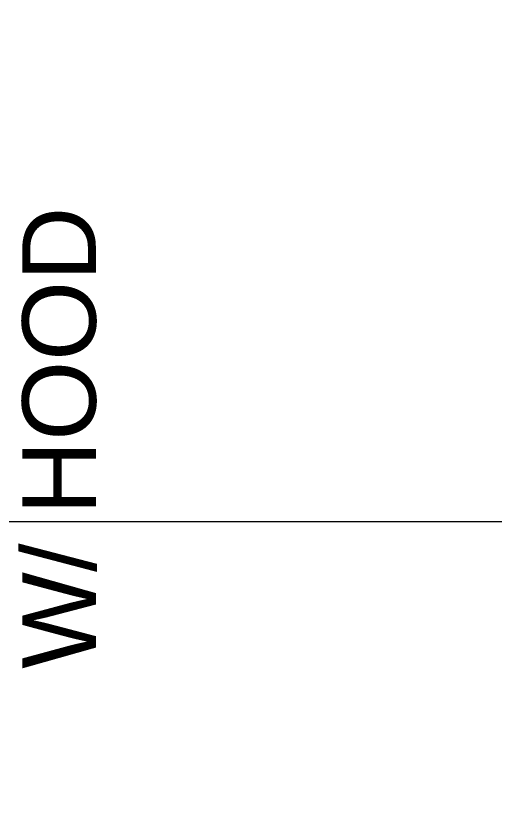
# Model space of a CAD drawing. Header units: inches. Extents: x -28708 to -16583, y 64755 to 66587.
# Drawn here: x -24678.09 to -24648.82, y 66130.5 to 66179.87 of the extents above; entities that cross this region are included whole.
import ezdxf

# ---------------------------------------------------------------- set-up
doc = ezdxf.new("R2010")
doc.units = ezdxf.units.IN
doc.header["$LTSCALE"] = 20
doc.header["$MEASUREMENT"] = 0
doc.linetypes.add('Ceter', pattern=[20, 6, -3, 2, -3, 6])
doc.linetypes.add('Dashed Small', pattern=[4, 1, -2, 1])
doc.layers.add('DIM', color=2, linetype='Continuous')
doc.layers.add('TEXT', color=3, linetype='Continuous')
doc.layers.add('SPSHAPE_OUTLINE', color=7, linetype='Continuous', lineweight=0)
doc.styles.add('0.25 INCH', font='arial.ttf', dxfattribs={"height": 4})
doc.styles.add('Arial', font='arial.ttf')
doc.dimstyles.new('0.25 INCH', dxfattribs={"dimtxt": 4, "dimasz": 5, "dimexe": 3, "dimexo": 2, "dimgap": 1.5, "dimtad": 1, "dimdec": 3, "dimzin": 3, "dimdsep": 46, "dimlunit": 4, "dimtxsty": '0.25 INCH', "dimblk": 'ARCHTICK', "dimcen": 0.09, "dimclrd": 95, "dimclre": 8, "dimclrt": 30, "dimadec": 0, "dimazin": 0, "dimtfac": 0.65, "dimtdec": 3, "dimtofl": 0, "dimtmove": 2, "dimatfit": 3, "dimfxl": 0.18, "dimfrac": 1, "dimtolj": 1, "dimtzin": 0, "dimlwd": -1, "dimlwe": -1, "dimarcsym": 0})

# ---------------------------------------------------------------- blocks, each defined once
blk = doc.blocks.new('_ArchTick')
at = {"color": 0, "linetype": 'ByBlock', "const_width": 0.15}
blk.add_lwpolyline([(-0.5, -0.5), (0.5, 0.5)], dxfattribs=at)
blk = doc.blocks.new('*D323')
at = {"layer": 'DEFPOINTS', "color": 0, "linetype": 'ByBlock', "lineweight": -2, "transparency": 16777216}
for p in [(-24539.641, 66464.223), (-24837.655, 65660.224), (-24717.655, 65660.224)]:
    blk.add_point(p, dxfattribs=at)
at = {"layer": 'DIM', "color": 8, "transparency": 16777216}
for p, q in [((-24541.641, 66464.223), (-24840.655, 66464.223)), ((-24719.655, 65660.224), (-24840.655, 65660.224))]:
    blk.add_line(p, q, dxfattribs=at)
at = {"layer": 'DIM', "color": 95, "transparency": 16777216}
blk.add_line((-24837.655, 66464.223), (-24837.655, 65660.224), dxfattribs=at)
at = {"layer": 'DIM', "color": 95, "linetype": 'ByBlock', "transparency": 16777216, "xscale": 5, "yscale": 5, "zscale": 5}
for p, rotation in [((-24837.655, 66464.223), 90), ((-24837.655, 65660.224), 270)]:
    blk.add_blockref('_ArchTick', p, dxfattribs=dict(at, rotation=rotation))
at = {"layer": 'DIM', "color": 30, "linetype": 'ByBlock', "lineweight": -2, "transparency": 16777216, "insert": (-24841.197, 66062.223), "char_height": 4, "attachment_point": 5, "rotation": 90, "style": 'Arial'}
blk.add_mtext('\\A1;67\'-0"', dxfattribs=at)

msp = doc.modelspace()

# ---------------------------------------------------------------- linework, layer by layer
at = {"layer": 'SPSHAPE_OUTLINE', "color": 9, "linetype": 'Ceter'}
msp.add_line((-24709.3166, 66148.9508), (-24562.6862, 66148.9508), dxfattribs=at)

# ---------------------------------------------------------------- texts
at = {"layer": 'TEXT', "linetype": 'Dashed Small', "style": 'Arial'}
msp.add_text('W/ HOOD', height=4.5, rotation=90, dxfattribs=at).set_placement((-24673.2154, 66139.9235))

# ---------------------------------------------------------------- dimensions: what is measured, and where the dimension line sits
at = {"layer": 'DIM', "linetype": 'ByBlock', "lineweight": -2}
dim = msp.add_linear_dim(base=(-24837.65492, 65660.22419), p1=(-24539.64089, 66464.22271), p2=(-24717.65492, 65660.22419), angle=90, dimstyle='0.25 INCH', override={"dimtxsty": 'Arial'}, dxfattribs=at)
dim.commit()
dim.dimension.update_dxf_attribs({"geometry": '*D323', "text_midpoint": (-24841.19721, 66062.22345)})

doc.saveas('drawing.dxf')
